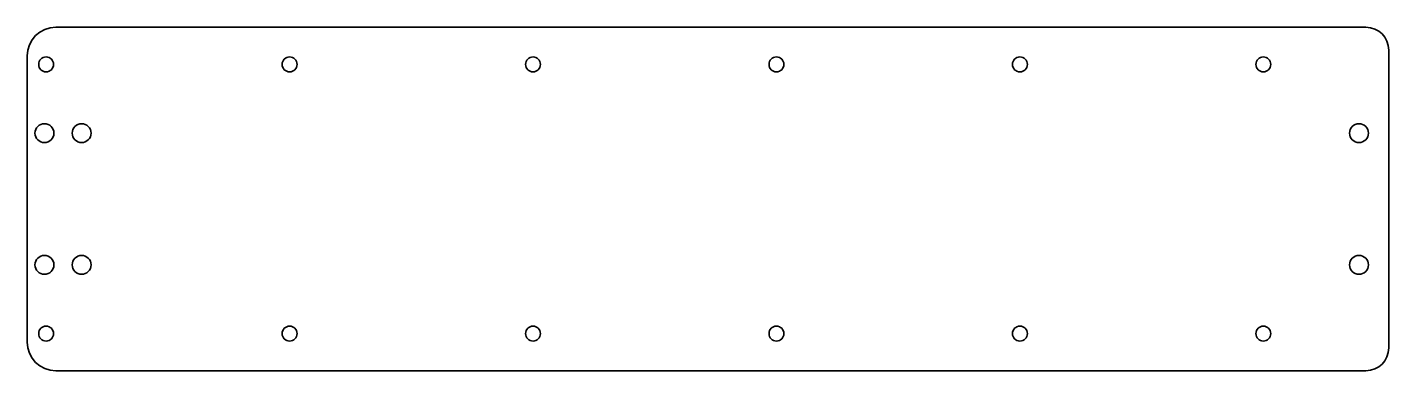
# Model space of a CAD drawing. Extents: x -475 to 0, y -112 to 8.
import ezdxf

# ---------------------------------------------------------------- set-up
doc = ezdxf.new("R2010")
doc.units = 0

msp = doc.modelspace()

# ---------------------------------------------------------------- linework, layer by layer
at = {"color": 7, "lineweight": 35}
for p, q in [((-465.4, 8), (-8, 8)), ((0, 0), (0, -104)), ((-475.4, -2), (-475.4, -102)), ((-8, -112), (-465.4, -112))]:
    msp.add_line(p, q, dxfattribs=at)
for centre, radius in [((-468.8, -5), 2.6), ((-383.8, -5), 2.6), ((-298.8, -5), 2.6), ((-213.8, -5), 2.6), ((-128.8, -5), 2.6), ((-43.8, -5), 2.6), ((-469.4, -29), 3.3), ((-456.4, -29), 3.3), ((-10.4, -29), 3.3), ((-469.4, -75), 3.3), ((-456.4, -75), 3.3), ((-10.4, -75), 3.3), ((-468.8, -99), 2.6), ((-383.8, -99), 2.6), ((-298.8, -99), 2.6), ((-213.8, -99), 2.6), ((-128.8, -99), 2.6), ((-43.8, -99), 2.6)]:
    msp.add_circle(centre, radius, dxfattribs=at)
for centre, radius, start, end in [((-465.4, -2), 10, 90, 180), ((-8, 0), 8, 0, 90), ((-465.4, -102), 10, 180, 270), ((-8, -104), 8, 270, 360)]:
    msp.add_arc(centre, radius, start, end, dxfattribs=at)

doc.saveas('drawing.dxf')
